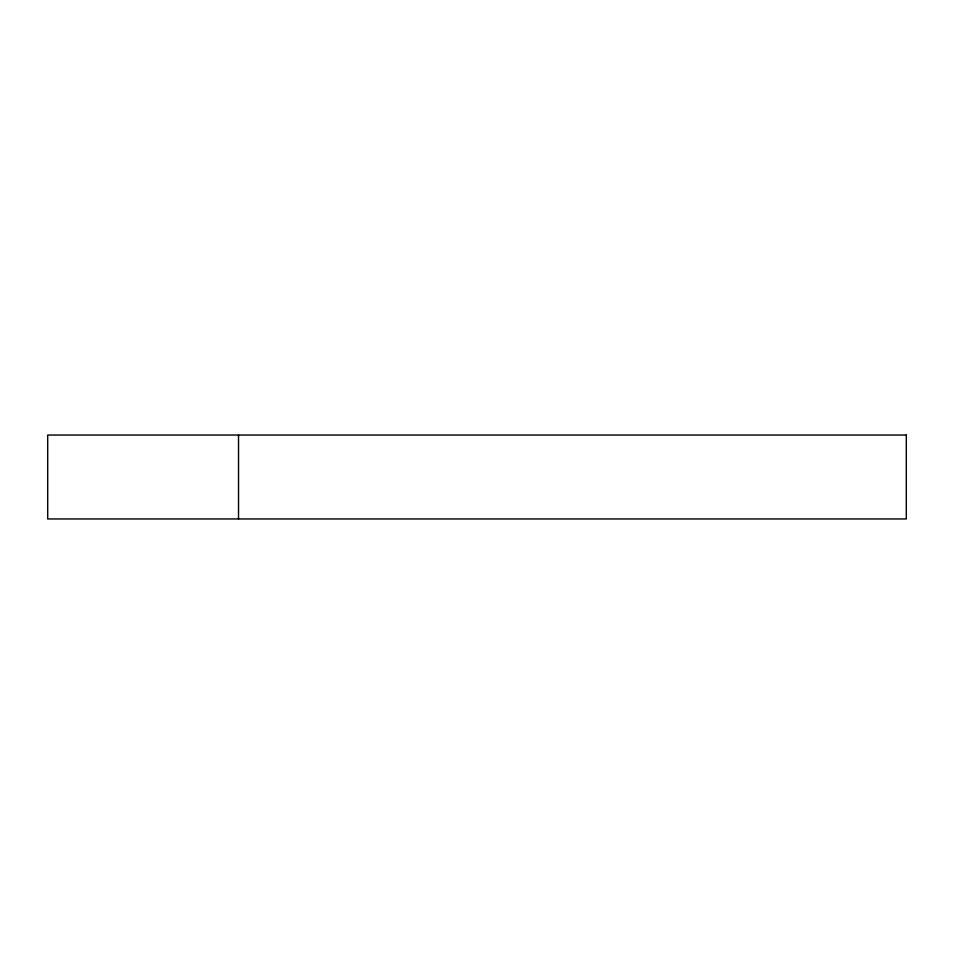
<?xml version="1.0" encoding="UTF-8"?>
<svg xmlns="http://www.w3.org/2000/svg" width="954" height="954" viewBox="0 0 954 954"><rect width="100%" height="100%" fill="white"/><g stroke="black" fill="none" stroke-linecap="round" stroke-linejoin="round"><path stroke-width="1.43" d="M238.524 435.048L238.524 518.952M906.3 435.048L47.7 435.048L47.7 518.952L906.3 518.952L906.3 435.048"/></g></svg>
